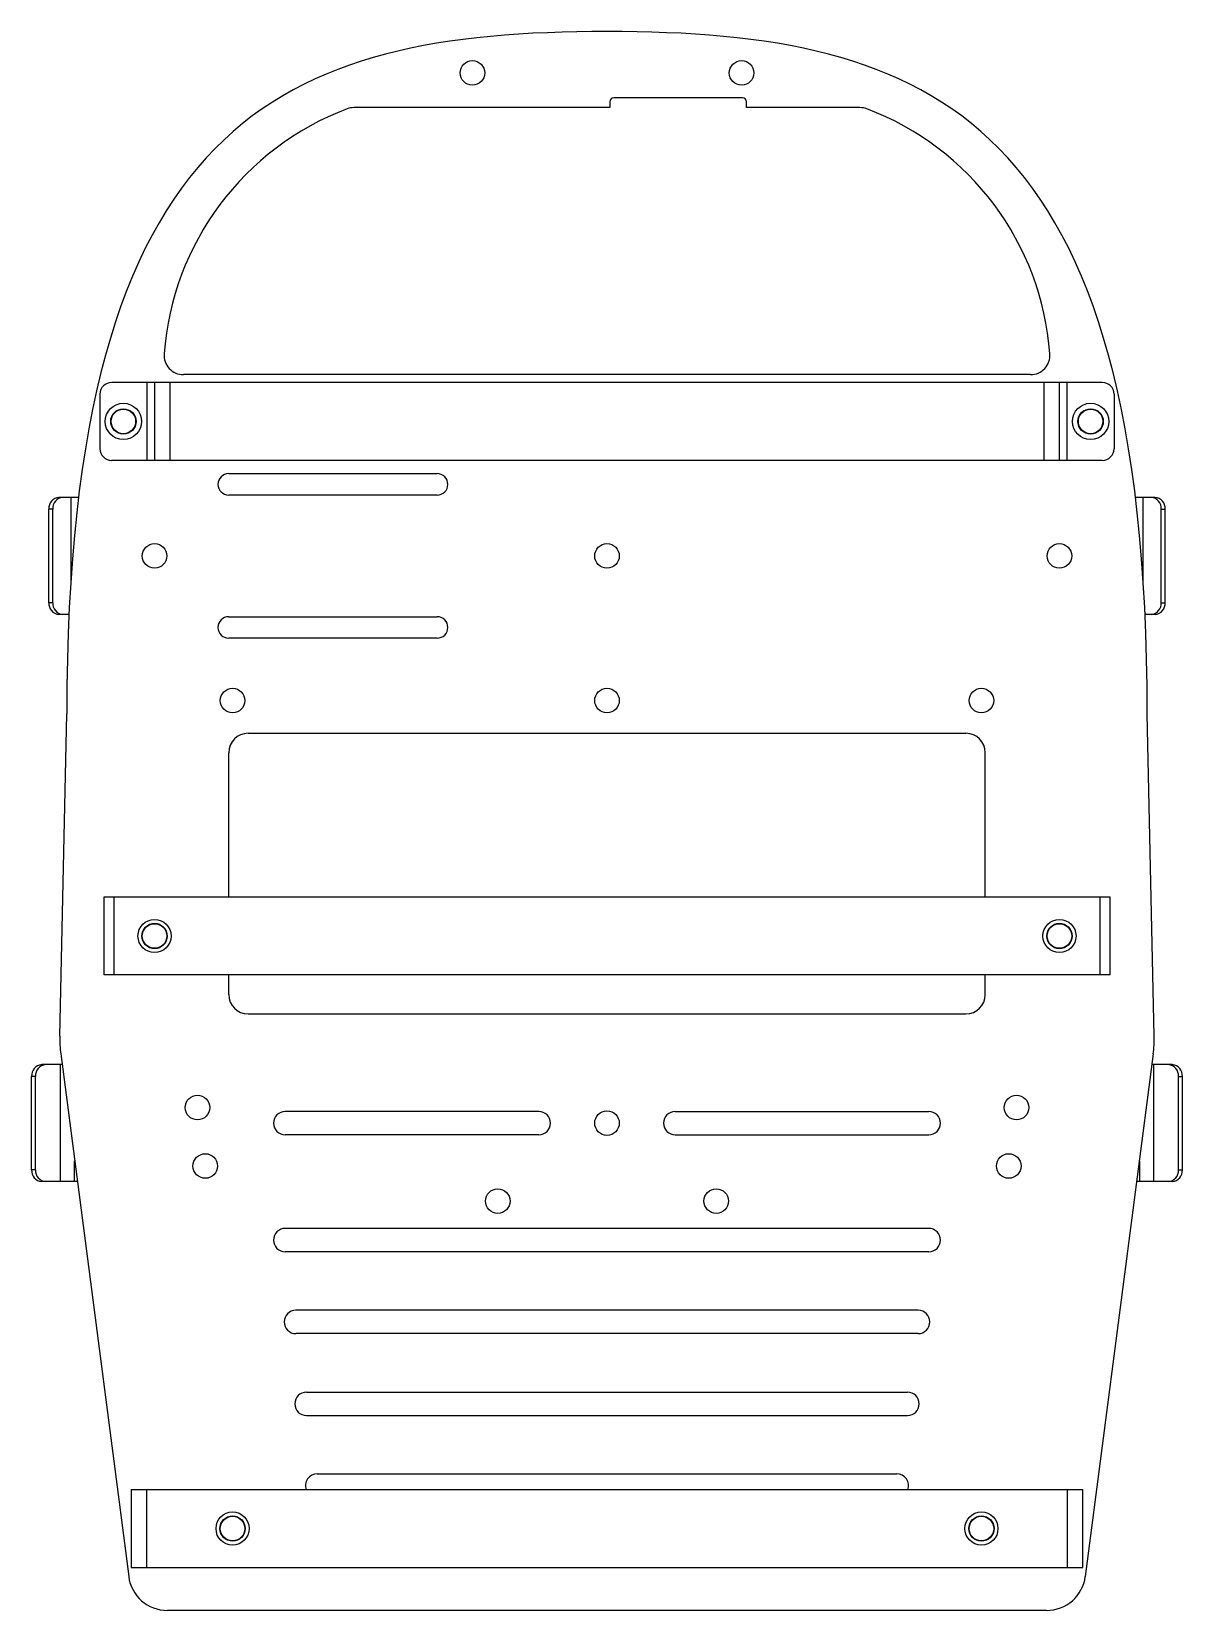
# Model space of a CAD drawing. Header units: millimetres. Extents: x -148 to 148, y -202 to 202.
import ezdxf

# ---------------------------------------------------------------- set-up
doc = ezdxf.new("R2010")
doc.units = ezdxf.units.MM

msp = doc.modelspace()

# ---------------------------------------------------------------- linework, layer by layer
at = {"color": 7, "linetype": 'Continuous', "lineweight": 25}
for p, q in [((0.75, 183), (-64.85, 183)), ((0.75, 184.5), (0.75, 183)), ((34.75, 185.5), (1.75, 185.5)), ((35.75, 183), (35.75, 184.5)), ((64.85, 183), (35.75, 183)), ((108.57, 114.5), (-108.57, 114.5)), ((-130, 109.5), (-130, 95.5)), ((127, 112.5), (-127, 112.5)), ((-118, 112.5), (-118, 92.5)), ((-116, 112.5), (-116, 92.5)), ((-112, 92.5), (-112, 112.5)), ((112, 112.5), (112, 92.5)), ((116, 92.5), (116, 112.5)), ((118, 92.5), (118, 112.5)), ((130, 109.5), (130, 95.5)), ((127, 92.5), (-127, 92.5)), ((-97, 89.1), (-43.55, 89.1)), ((-135.45, 83), (-140.53, 83)), ((-137.5, 83), (-137.5, 60.74)), ((-43.55, 83.6), (-97, 83.6)), ((140.53, 83), (135.42, 83)), ((137.5, 60.87), (137.5, 83)), ((-143.12, 56), (-143.12, 80)), ((-142.12, 80), (-143.12, 80)), ((-142.12, 56), (-142.12, 80)), ((142.12, 56), (142.12, 80)), ((142.12, 80), (143.12, 80)), ((143.12, 56), (143.12, 80)), ((-142.12, 56), (-143.12, 56)), ((-137.89, 53), (-140.53, 53)), ((140.53, 53), (137.87, 53)), ((142.12, 56), (143.12, 56)), ((-97, 52.4), (-43.55, 52.4)), ((-43.55, 46.9), (-97, 46.9)), ((-140.3, -55.23), (-138.5, 27.5)), ((140.3, -55.23), (138.5, 27.5)), ((-92, 22.5), (92, 22.5)), ((-97, -19.5), (-97, 17.5)), ((97, -19.5), (97, 17.5)), ((-129, -19.5), (-129, -39.5)), ((129, -19.5), (-129, -19.5)), ((-126.4, -39.5), (-126.4, -19.5)), ((126.4, -19.5), (126.4, -39.5)), ((129, -39.5), (129, -19.5)), ((129, -39.5), (-129, -39.5)), ((-97, -44.5), (-97, -39.5)), ((97, -44.5), (97, -39.5)), ((-92, -49.5), (92, -49.5)), ((-140.06, -59.75), (-122.63, -193.79)), ((140.06, -59.75), (122.63, -193.79)), ((-139.7, -62.5), (-144.93, -62.5)), ((-140.22, -62.5), (-140.22, -92.5)), ((144.93, -62.5), (139.7, -62.5)), ((140.22, -92.5), (140.22, -62.5)), ((-147.53, -89.5), (-147.53, -65.5)), ((-146.53, -65.5), (-147.53, -65.5)), ((-146.53, -89.5), (-146.53, -65.5)), ((146.53, -89.5), (146.53, -65.5)), ((146.53, -65.5), (147.53, -65.5)), ((147.53, -89.5), (147.53, -65.5)), ((-17.5, -74.5), (-82.5, -74.5)), ((17.5, -74.5), (82.5, -74.5)), ((-17.5, -80.5), (-82.5, -80.5)), ((17.5, -80.5), (82.5, -80.5)), ((-136.49, -92.5), (-136.49, -87.18)), ((136.49, -87.18), (136.49, -92.5)), ((-146.53, -89.5), (-147.53, -89.5)), ((-135.8, -92.5), (-144.93, -92.5)), ((144.93, -92.5), (135.8, -92.5)), ((146.53, -89.5), (147.53, -89.5)), ((82.5, -104.5), (-82.5, -104.5)), ((82.5, -110.5), (-82.5, -110.5)), ((79.77, -125.5), (-79.77, -125.5)), ((79.77, -131.5), (-79.77, -131.5)), ((-77.04, -146.5), (77.04, -146.5)), ((-77.04, -152.5), (77.04, -152.5)), ((-74.31, -167.5), (74.31, -167.5)), ((-122, -171.5), (122, -171.5)), ((-122, -171.5), (-122, -191.5)), ((-118, -191.5), (-118, -171.5)), ((118, -171.5), (118, -191.5)), ((122, -191.5), (122, -171.5)), ((-122, -191.5), (122, -191.5)), ((112.72, -202.5), (-112.72, -202.5))]:
    msp.add_line(p, q, dxfattribs=at)
for centre, radius in [((-34.5, 191.89), 3.15), ((34.5, 191.89), 3.15), ((-124, 102.5), 4.65), ((-124, 102.5), 3.25), ((-124, 102.5), 3.15), ((124, 102.5), 4.65), ((124, 102.5), 3.25), ((124, 102.5), 3.15), ((-116, 68), 3.15), ((0, 68), 3.15), ((116, 68), 3.15), ((-96, 30.9), 3.15), ((0, 30.9), 3.15), ((96, 30.9), 3.15), ((-116, -29.5), 4.25), ((-116, -29.5), 3.25), ((-116, -29.5), 3.15), ((116, -29.5), 4.25), ((116, -29.5), 3.25), ((116, -29.5), 3.15), ((-105, -73.5), 3.15), ((105, -73.5), 3.15), ((0, -77.5), 3.15), ((-103, -88.5), 3.15), ((103, -88.5), 3.15), ((-28, -97.5), 3.15), ((28, -97.5), 3.15), ((-96, -181.5), 4.25), ((96, -181.5), 4.25), ((-96, -181.5), 3.25), ((-96, -181.5), 3.15), ((96, -181.5), 3.25), ((96, -181.5), 3.15)]:
    msp.add_circle(centre, radius, dxfattribs=at)
for centre, radius, start, end in [((-40.87, 114.5), 72.88, 110.6897, 175.7757), ((-64.85, 178), 5, 90, 110.6897), ((1.75, 184.5), 1, 90, 180), ((34.75, 184.5), 1, 360, 90), ((64.85, 178), 5, 69.3103, 90), ((40.87, 114.5), 72.88, 4.2243, 69.3103), ((-108.57, 119.5), 5, 175.7757, 270), ((108.57, 119.5), 5, 270, 4.2243), ((-127, 109.5), 3, 90, 180), ((127, 109.5), 3, 0, 90), ((-127, 95.5), 3, 180, 270), ((127, 95.5), 3, 270, 0), ((-43.55, 86.35), 2.75, 270, 90), ((-97, 86.35), 2.75, 90, 270), ((-140.31, 80.19), 2.82, 94.4019, 183.8113), ((-139.31, 80.19), 2.82, 94.4019, 183.8113), ((139.31, 80.19), 2.82, 356.1887, 85.5981), ((140.31, 80.19), 2.82, 356.1887, 85.5981), ((-140.31, 55.81), 2.82, 176.1887, 265.5981), ((-139.31, 55.81), 2.82, 176.1887, 265.5981), ((139.31, 55.81), 2.82, 274.4019, 3.8113), ((140.31, 55.81), 2.82, 274.4019, 3.8113), ((-97, 49.65), 2.75, 90, 270), ((-43.55, 49.65), 2.75, 270, 90), ((-92, 17.5), 5, 90, 180), ((92, 17.5), 5, 0, 90), ((-92, -44.5), 5, 180, 270), ((92, -44.5), 5, 270, 0), ((-110.31, -55.88), 30, 178.7546, 187.4061), ((110.31, -55.88), 30, 352.5939, 1.2454), ((-144.71, -65.31), 2.82, 94.4019, 183.8113), ((-143.71, -65.31), 2.82, 94.4019, 183.8113), ((143.71, -65.31), 2.82, 356.1887, 85.5981), ((144.71, -65.31), 2.82, 356.1887, 85.5981), ((-82.5, -77.5), 3, 90, 270), ((-17.5, -77.5), 3, 270, 90), ((17.5, -77.5), 3, 90, 270), ((82.5, -77.5), 3, 270, 90), ((-144.71, -89.69), 2.82, 176.1887, 265.5981), ((-143.71, -89.69), 2.82, 176.1887, 265.5981), ((143.71, -89.69), 2.82, 274.4019, 3.8113), ((144.71, -89.69), 2.82, 274.4019, 3.8113), ((-82.5, -107.5), 3, 90, 270), ((82.5, -107.5), 3, 270, 90), ((-79.77, -128.5), 3, 90, 270), ((79.77, -128.5), 3, 270, 90), ((-77.04, -149.5), 3, 90, 270), ((77.04, -149.5), 3, 270, 90), ((-74.31, -170.5), 3, 90, 199.4712), ((74.31, -170.5), 3, 340.5288, 90), ((-112.72, -192.5), 10, 187.4061, 270), ((112.72, -192.5), 10, 270, 352.5939)]:
    msp.add_arc(centre, radius, start, end, dxfattribs=at)
msp.add_open_spline([(138.5, 27.5), (138.5, 180.83), (83.33, 202.5), (-83.33, 202.5), (-138.5, 180.83), (-138.5, 27.5)], degree=3, knots=[0, 0, 0, 0, 0.5, 0.5, 1, 1, 1, 1], dxfattribs=at)

doc.saveas('drawing.dxf')
